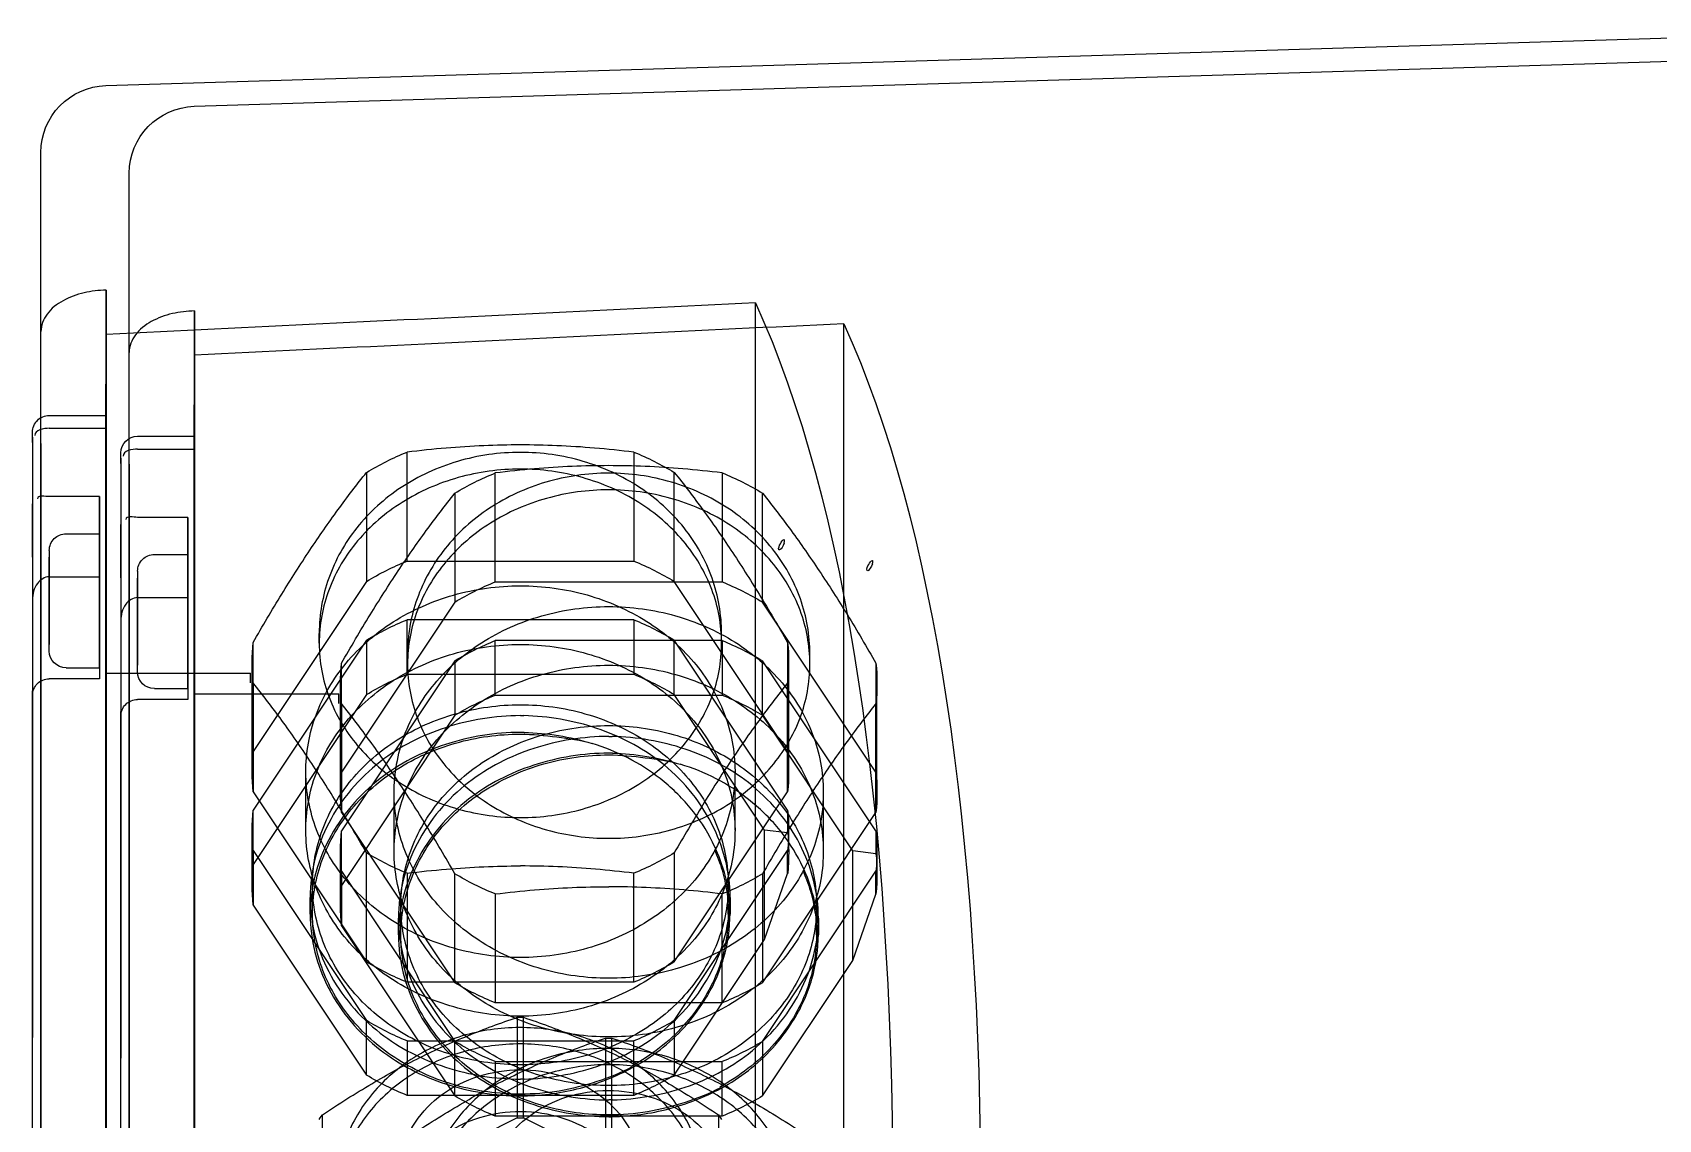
# Model space of a CAD drawing. Header units: millimetres. Extents: x -69706 to 52883, y -6882 to 68885.
# Drawn here: x 7033.7 to 7130.7, y 24094 to 24158.8 of the extents above; entities that cross this region are included whole.
import ezdxf

# ---------------------------------------------------------------- set-up
doc = ezdxf.new("R2010")
doc.units = ezdxf.units.MM
doc.layers.add('ac-SB', color=7, linetype='Continuous', lineweight=13)

# ---------------------------------------------------------------- blocks, each defined once
blk = doc.blocks.new('A$C15852BBE')
at = {"layer": 'ac-SB', "lineweight": -3}
for p, q in [((6135.932, 3068.938), (6135.932, 3317.073)), ((6135.932, 3317.073), (6135.932, 3069.011)), ((6141.199, 3067.699), (6141.199, 3315.834)), ((6141.199, 3315.834), (6141.199, 3067.772)), ((6097.192, 3192.158), (6097.19, 3064.093)), ((6102.459, 3190.919), (6102.457, 3062.854)), ((6139.81, 3072.471), (6139.81, 3169.569)), ((6140.31, 3169.979), (6140.31, 3087.23)), ((6145.077, 3071.232), (6145.077, 3168.33)), ((6145.577, 3168.74), (6145.577, 3085.991)), ((6104.664, 3117.276), (6116.291, 3111.462)), ((6104.664, 3111.276), (6104.664, 3117.276)), ((6116.664, 3111.462), (6128.291, 3117.276)), ((6128.291, 3117.276), (6128.291, 3111.276)), ((6135.91, 3113.862), (6135.91, 3107.032)), ((6135.91, 3108.113), (6135.91, 3113.657)), ((6139.81, 3113.657), (6139.81, 3108.113)), ((6140.31, 3113.362), (6140.31, 3107.898)), ((6111.024, 3112.701), (6111.024, 3106.701)), ((6111.397, 3106.701), (6111.397, 3112.701)), ((6141.177, 3112.623), (6141.177, 3105.793)), ((6141.177, 3106.874), (6141.177, 3112.418)), ((6145.077, 3112.418), (6145.077, 3106.874)), ((6145.577, 3112.123), (6145.577, 3106.659)), ((6104.446, 3111.354), (6117.974, 3111.354)), ((6104.446, 3111.354), (6104.446, 3108.104)), ((6104.539, 3111.462), (6104.478, 3111.555)), ((6104.601, 3111.368), (6104.539, 3111.462)), ((6104.664, 3111.276), (6104.601, 3111.368)), ((6111.212, 3111.391), (6111.01, 3111.388)), ((6116.291, 3111.462), (6116.291, 3105.462)), ((6116.415, 3111.461), (6116.291, 3111.462)), ((6116.54, 3111.461), (6116.415, 3111.461)), ((6116.664, 3111.462), (6116.54, 3111.461)), ((6116.664, 3105.462), (6116.664, 3111.462)), ((6117.974, 3108.104), (6117.974, 3111.354)), ((6128.354, 3111.369), (6128.291, 3111.276)), ((6128.417, 3111.462), (6128.354, 3111.369)), ((6128.478, 3111.556), (6128.417, 3111.462)), ((6102.035, 3110.149), (6096.645, 3102.063)), ((6102.035, 3106.899), (6102.035, 3110.149)), ((6109.713, 3110.116), (6123.241, 3110.116)), ((6109.713, 3110.116), (6109.713, 3106.866)), ((6110.989, 3110.388), (6111.212, 3110.391)), ((6116.479, 3110.152), (6116.277, 3110.15)), ((6127.15, 3100.003), (6120.386, 3110.149)), ((6120.386, 3110.149), (6120.386, 3106.899)), ((6123.241, 3106.866), (6123.241, 3110.116)), ((6116.256, 3109.149), (6116.479, 3109.152)), ((6107.302, 3108.91), (6101.912, 3100.824)), ((6107.302, 3105.66), (6107.302, 3108.91)), ((6132.417, 3098.764), (6125.653, 3108.91)), ((6125.653, 3108.91), (6125.653, 3105.66)), ((6117.974, 3108.104), (6104.446, 3108.104)), ((6135.91, 3106.827), (6135.91, 3108.113)), ((6139.81, 3108.113), (6139.81, 3106.827)), ((6140.31, 3072.421), (6140.31, 3107.898)), ((6102.035, 3106.899), (6095.271, 3096.753)), ((6123.241, 3106.866), (6109.713, 3106.866)), ((6111.149, 3106.7), (6111.024, 3106.701)), ((6111.273, 3106.7), (6111.149, 3106.7)), ((6111.397, 3106.701), (6111.273, 3106.7)), ((6127.15, 3096.753), (6120.386, 3106.899)), ((6135.91, 3107.032), (6135.91, 3071.566)), ((6135.91, 3063.329), (6135.91, 3106.827)), ((6139.81, 3106.827), (6139.81, 3065.797)), ((6141.177, 3105.588), (6141.177, 3106.874)), ((6145.077, 3106.874), (6145.077, 3105.588)), ((6145.577, 3071.182), (6145.577, 3106.659)), ((6107.302, 3105.66), (6100.538, 3095.514)), ((6116.416, 3105.461), (6116.291, 3105.462)), ((6116.54, 3105.461), (6116.416, 3105.461)), ((6116.664, 3105.462), (6116.54, 3105.461)), ((6132.417, 3095.514), (6125.653, 3105.66)), ((6141.177, 3105.793), (6141.177, 3070.327)), ((6141.177, 3062.09), (6141.177, 3105.588)), ((6145.077, 3105.588), (6145.077, 3064.558)), ((6104.446, 3104.604), (6104.446, 3098.104)), ((6104.446, 3104.604), (6117.974, 3104.604)), ((6117.974, 3098.104), (6117.974, 3104.604)), ((6102.035, 3103.399), (6095.271, 3093.253)), ((6102.035, 3096.899), (6102.035, 3103.399)), ((6109.713, 3103.366), (6109.713, 3096.866)), ((6109.713, 3103.366), (6123.241, 3103.366)), ((6127.15, 3093.253), (6120.386, 3103.399)), ((6120.386, 3103.399), (6120.386, 3096.899)), ((6123.241, 3096.866), (6123.241, 3103.366)), ((6096.645, 3102.063), (6095.271, 3098.116)), ((6096.645, 3102.063), (6096.645, 3095.531)), ((6107.302, 3102.16), (6100.538, 3092.014)), ((6107.302, 3095.66), (6107.302, 3102.16)), ((6132.417, 3092.014), (6125.653, 3102.16)), ((6125.653, 3102.16), (6125.653, 3095.66)), ((6098.704, 3099.547), (6098.704, 3100.547)), ((6098.81, 3100.547), (6098.81, 3098.797)), ((6101.912, 3100.824), (6100.538, 3096.877)), ((6101.912, 3100.824), (6101.912, 3094.292)), ((6123.61, 3100.547), (6123.61, 3098.797)), ((6123.755, 3100.547), (6123.755, 3099.547)), ((6127.15, 3096.753), (6127.15, 3100.003)), ((6103.971, 3098.308), (6103.971, 3099.308)), ((6104.077, 3099.308), (6104.077, 3097.558)), ((6127.21, 3098.797), (6127.21, 3095.547)), ((6128.877, 3099.308), (6128.877, 3097.558)), ((6129.022, 3099.308), (6129.022, 3098.308)), ((6132.417, 3095.514), (6132.417, 3098.764)), ((6095.271, 3098.116), (6095.271, 3096.753)), ((6120.386, 3087.445), (6127.15, 3097.591)), ((6127.15, 3097.591), (6127.15, 3094.341)), ((6132.477, 3097.558), (6132.477, 3094.308)), ((6095.21, 3096.827), (6095.21, 3095.547)), ((6099.552, 3096.67), (6099.752, 3096.247)), ((6100.538, 3096.877), (6100.538, 3095.514)), ((6095.271, 3095.704), (6096.645, 3095.531)), ((6095.271, 3094.341), (6095.271, 3095.704)), ((6096.645, 3095.531), (6102.035, 3087.445)), ((6098.41, 3095.547), (6098.41, 3092.047)), ((6100.477, 3095.588), (6100.477, 3094.308)), ((6124.01, 3095.547), (6124.01, 3092.047)), ((6125.653, 3086.207), (6132.417, 3096.352)), ((6132.417, 3096.352), (6132.417, 3093.102)), ((6104.82, 3095.431), (6105.019, 3095.009)), ((6095.271, 3094.341), (6102.035, 3084.195)), ((6100.538, 3094.465), (6101.912, 3094.292)), ((6100.538, 3093.102), (6100.538, 3094.465)), ((6101.912, 3094.292), (6107.302, 3086.207)), ((6103.677, 3094.308), (6103.677, 3090.808)), ((6120.386, 3084.195), (6127.15, 3094.341)), ((6129.277, 3094.308), (6129.277, 3090.808)), ((6095.271, 3093.253), (6095.271, 3086.753)), ((6100.538, 3093.102), (6107.302, 3082.957)), ((6125.653, 3082.957), (6132.417, 3093.102)), ((6127.15, 3086.753), (6127.15, 3093.253)), ((6095.21, 3092.047), (6095.21, 3085.547)), ((6100.538, 3092.014), (6100.538, 3085.514)), ((6127.21, 3092.047), (6127.21, 3085.547)), ((6132.417, 3085.514), (6132.417, 3092.014)), ((6095.271, 3090.841), (6102.035, 3080.695)), ((6095.271, 3084.341), (6095.271, 3090.841)), ((6100.477, 3090.808), (6100.477, 3084.308)), ((6120.386, 3080.695), (6127.15, 3090.841)), ((6127.15, 3090.841), (6127.15, 3084.341)), ((6132.477, 3090.808), (6132.477, 3084.308)), ((6110.989, 3089.706), (6111.212, 3089.703)), ((6100.538, 3089.602), (6107.302, 3079.457)), ((6100.538, 3083.102), (6100.538, 3089.602)), ((6125.653, 3079.457), (6132.417, 3089.602)), ((6132.417, 3089.602), (6132.417, 3083.102)), ((6111.212, 3088.703), (6111.01, 3088.706)), ((6116.256, 3088.467), (6116.479, 3088.464)), ((6102.035, 3087.445), (6102.035, 3084.195)), ((6116.479, 3087.464), (6116.277, 3087.467)), ((6120.386, 3084.195), (6120.386, 3087.445)), ((6140.31, 3079.254), (6140.31, 3087.506)), ((6140.31, 3085.927), (6140.31, 3087.23)), ((6117.974, 3086.24), (6104.446, 3086.24)), ((6104.446, 3082.99), (6104.446, 3086.24)), ((6107.302, 3086.207), (6107.302, 3082.957)), ((6117.974, 3086.24), (6117.974, 3082.99)), ((6125.653, 3082.957), (6125.653, 3086.207)), ((6127.31, 3086.751), (6127.31, 3086.172)), ((6135.91, 3086.172), (6127.31, 3086.172)), ((6135.91, 3085.117), (6135.91, 3086.172)), ((6135.91, 3086.172), (6135.91, 3065.97)), ((6136.31, 3079.714), (6136.31, 3086.506)), ((6136.31, 3086.506), (6139.31, 3086.506)), ((6136.31, 3085.883), (6136.31, 3084.317)), ((6136.31, 3085.856), (6136.31, 3078.392)), ((6138.31, 3085.856), (6136.31, 3085.856)), ((6140.31, 3081.804), (6140.31, 3085.927)), ((6145.577, 3078.015), (6145.577, 3086.267)), ((6145.577, 3084.688), (6145.577, 3085.991)), ((6123.241, 3085.001), (6109.713, 3085.001)), ((6109.713, 3081.751), (6109.713, 3085.001)), ((6123.241, 3085.001), (6123.241, 3081.751)), ((6132.577, 3085.512), (6132.577, 3084.933)), ((6141.177, 3084.933), (6132.577, 3084.933)), ((6135.91, 3071.177), (6135.91, 3085.117)), ((6136.31, 3077.856), (6136.31, 3085.32)), ((6139.31, 3084.856), (6139.31, 3079.258)), ((6141.177, 3083.878), (6141.177, 3084.933)), ((6141.177, 3084.933), (6141.177, 3064.731)), ((6141.577, 3078.475), (6141.577, 3085.267)), ((6141.577, 3085.267), (6144.577, 3085.267)), ((6099.21, 3084.392), (6099.21, 3083.797)), ((6123.21, 3084.392), (6123.21, 3083.797)), ((6136.31, 3084.317), (6136.31, 3080.423)), ((6139.31, 3078.856), (6139.31, 3084.454)), ((6140.31, 3081.804), (6140.31, 3084.846)), ((6141.577, 3084.644), (6141.577, 3083.078)), ((6141.577, 3084.617), (6141.577, 3077.153)), ((6143.577, 3084.617), (6141.577, 3084.617)), ((6141.577, 3076.617), (6141.577, 3084.081)), ((6145.577, 3080.565), (6145.577, 3084.688)), ((6104.446, 3082.99), (6117.974, 3082.99)), ((6104.477, 3083.153), (6104.477, 3082.558)), ((6128.477, 3083.153), (6128.477, 3082.558)), ((6141.177, 3069.938), (6141.177, 3083.878)), ((6141.577, 3083.078), (6141.577, 3079.184)), ((6144.577, 3083.617), (6144.577, 3078.019)), ((6144.577, 3077.617), (6144.577, 3083.215)), ((6145.577, 3080.565), (6145.577, 3083.607)), ((6109.713, 3081.751), (6123.241, 3081.751)), ((6102.035, 3080.695), (6102.035, 3074.195)), ((6120.386, 3074.195), (6120.386, 3080.695)), ((6139.31, 3080.423), (6136.31, 3080.423)), ((6136.31, 3080.423), (6136.31, 3075.641)), ((6117.974, 3079.49), (6104.446, 3079.49)), ((6104.446, 3072.99), (6104.446, 3079.49)), ((6107.302, 3079.457), (6107.302, 3072.957)), ((6117.974, 3079.49), (6117.974, 3072.99)), ((6125.653, 3072.957), (6125.653, 3079.457)), ((6136.31, 3075.641), (6136.31, 3079.714)), ((6140.31, 3079.254), (6140.31, 3076.072)), ((6144.577, 3079.184), (6141.577, 3079.184)), ((6141.577, 3079.184), (6141.577, 3074.402)), ((6095.479, 3078.416), (6095.453, 3078.316)), ((6095.453, 3078.316), (6095.454, 3078.233)), ((6095.454, 3078.233), (6095.479, 3078.209)), ((6095.479, 3078.416), (6095.541, 3078.557)), ((6095.534, 3078.229), (6095.479, 3078.209)), ((6095.596, 3078.287), (6095.534, 3078.229)), ((6095.541, 3078.557), (6095.608, 3078.671)), ((6095.654, 3078.365), (6095.596, 3078.287)), ((6095.608, 3078.671), (6095.668, 3078.75)), ((6095.706, 3078.45), (6095.654, 3078.365)), ((6095.668, 3078.75), (6095.72, 3078.801)), ((6095.749, 3078.535), (6095.706, 3078.45)), ((6095.72, 3078.801), (6095.765, 3078.826)), ((6095.787, 3078.631), (6095.749, 3078.535)), ((6095.765, 3078.826), (6095.801, 3078.817)), ((6095.812, 3078.738), (6095.787, 3078.631)), ((6095.801, 3078.817), (6095.812, 3078.738)), ((6123.241, 3078.251), (6109.713, 3078.251)), ((6109.713, 3071.751), (6109.713, 3078.251)), ((6123.241, 3078.251), (6123.241, 3071.751)), ((6141.577, 3074.402), (6141.577, 3078.475)), ((6100.746, 3077.177), (6100.72, 3077.078)), ((6100.746, 3077.177), (6100.808, 3077.319)), ((6100.808, 3077.319), (6100.875, 3077.432)), ((6100.921, 3077.126), (6100.863, 3077.048)), ((6100.875, 3077.432), (6100.935, 3077.511)), ((6100.973, 3077.211), (6100.921, 3077.126)), ((6100.935, 3077.511), (6100.987, 3077.562)), ((6101.016, 3077.296), (6100.973, 3077.211)), ((6100.987, 3077.562), (6101.032, 3077.587)), ((6101.054, 3077.392), (6101.016, 3077.296)), ((6101.032, 3077.587), (6101.068, 3077.579)), ((6101.079, 3077.5), (6101.054, 3077.392)), ((6101.068, 3077.579), (6101.079, 3077.5)), ((6138.31, 3077.856), (6136.31, 3077.856)), ((6145.577, 3078.015), (6145.577, 3074.833)), ((6100.72, 3077.078), (6100.721, 3076.995)), ((6100.721, 3076.995), (6100.746, 3076.97)), ((6100.801, 3076.99), (6100.746, 3076.97)), ((6100.863, 3077.048), (6100.801, 3076.99)), ((6143.577, 3076.617), (6141.577, 3076.617)), ((6136.31, 3075.641), (6139.31, 3075.641)), ((6140.31, 3072.101), (6140.31, 3076.072)), ((6141.577, 3074.402), (6144.577, 3074.402)), ((6145.577, 3070.862), (6145.577, 3074.833)), ((6139.81, 3072.471), (6139.81, 3055.12)), ((6140.31, 3072.421), (6140.31, 3071.801)), ((6135.91, 3071.566), (6135.91, 3071.465)), ((6139.31, 3071.566), (6135.91, 3071.566)), ((6135.91, 3071.465), (6135.91, 3070.801)), ((6139.31, 3070.801), (6135.91, 3070.801)), ((6141.177, 3070.327), (6141.177, 3070.226)), ((6144.577, 3070.327), (6141.177, 3070.327)), ((6145.077, 3071.232), (6145.077, 3053.882)), ((6145.577, 3071.182), (6145.577, 3070.562)), ((6141.177, 3070.226), (6141.177, 3069.562)), ((6144.577, 3069.562), (6141.177, 3069.562)), ((6135.932, 3069.011), (6135.932, 3068.938)), ((6141.199, 3067.772), (6141.199, 3067.699)), ((6135.91, 3065.97), (6135.91, 3063.329)), ((6141.177, 3064.731), (6141.177, 3062.09)), ((6135.932, 3051.122), (6032.31, 3047.959)), ((6141.199, 3049.883), (6037.577, 3046.72))]:
    blk.add_line(p, q, dxfattribs=at)
at = {"layer": 'ac-SB', "lineweight": -3, "extrusion": (0, 0, -1)}
for centre, major_axis, ratio, start_param, end_param in [((6137.398, 3183.359), (26.709, 132.676), 0.304067, 3.537759, 4.717496), ((6142.665, 3182.12), (26.709, 132.676), 0.304067, 3.537759, 4.717496), ((6110.688, 3095.855), (-11.815, 11.815), 1, 0.241017, 0.402555), ((6111.682, 3095.755), (11.894, 11.894), 1, -0.402017, -0.241556), ((6115.955, 3094.616), (-11.815, 11.815), 1, 0.241017, 0.402555), ((6116.949, 3094.516), (11.894, 11.894), 1, -0.402017, -0.241556), ((6110.688, 3092.605), (11.815, 11.815), 1, -1.329779, -1.168241), ((6111.682, 3092.505), (11.894, 11.894), 1, -0.402017, -0.241556), ((6115.955, 3091.366), (11.815, 11.815), 1, -1.329779, -1.168241), ((6116.949, 3091.266), (11.894, 11.894), 1, -0.402017, -0.241556), ((6110.688, 3089.105), (-11.815, 11.815), 1, 0.241017, 0.402555), ((6111.682, 3089.005), (-11.894, 11.894), 1, 1.16878, 1.32924), ((6115.955, 3087.866), (-11.815, 11.815), 1, 0.241017, 0.402555), ((6116.949, 3087.766), (-11.894, 11.894), 1, 1.16878, 1.32924), ((6115.202, 3098.797), (8.491, 8.491), 1, 0.684818, 0.885978), ((6120.469, 3097.558), (8.491, 8.491), 1, 0.684818, 0.885978), ((6111.21, 3118.807), (14.613, 25.718), 0.253389, 3.47394, 3.6482), ((6110.738, 3082.505), (11.894, 11.894), 1, -1.32924, -1.168779), ((6111.732, 3082.605), (11.815, 11.815), 1, -0.402555, -0.241017), ((6107.219, 3095.547), (-8.491, 8.491), 1, 5.397207, 5.598367), ((6116.477, 3117.568), (14.613, 25.718), 0.253389, 3.47394, 3.6482), ((6116.005, 3081.266), (-11.894, 11.894), 1, 0.241556, 0.402017), ((6116.999, 3081.366), (11.815, 11.815), 1, -0.402555, -0.241017), ((6115.202, 3095.547), (8.491, 8.491), 1, 0.684818, 0.885978), ((6112.486, 3094.308), (-8.491, 8.491), 1, 5.397207, 5.598367), ((6120.469, 3094.308), (8.491, 8.491), 1, 0.684818, 0.885978), ((6107.219, 3092.047), (-8.491, 8.491), 1, 5.397207, 5.598367), ((6115.202, 3092.047), (8.491, 8.491), 1, 0.684818, 0.885978), ((6112.486, 3090.808), (-8.491, 8.491), 1, 5.397207, 5.598367), ((6120.469, 3090.808), (-8.491, 8.491), 1, 2.255614, 2.456775), ((6111.3, 3104.249), (-10.286, 10.286), 1, 3.948344, 4.231363), ((6116.567, 3103.01), (10.286, 10.286), 1, 2.377548, 2.660567), ((6110.738, 3101.84), (-11.894, 11.894), 1, 4.310372, 4.470833), ((6111.732, 3101.739), (11.815, 11.815), 1, 1.811814, 1.973352), ((6139.31, 3087.506), (-0.707, 0.707), 1, 2.356194, 3.926991), ((6107.219, 3085.547), (-8.491, 8.491), 1, 5.397207, 5.598368), ((6116.006, 3100.601), (-11.894, 11.894), 1, 4.310372, 4.470833), ((6116.999, 3100.5), (-11.815, 11.815), 1, 3.38261, 3.544148), ((6115.202, 3085.547), (8.491, 8.491), 1, 0.684818, 0.885979), ((6138.31, 3084.856), (0.707, 0.707), 1, -0.785398, 0.785398), ((6144.577, 3086.267), (-0.707, 0.707), 1, 2.356194, 3.926991), ((6112.486, 3084.308), (-8.491, 8.491), 1, 5.397207, 5.598368), ((6120.469, 3084.308), (8.491, 8.491), 1, 0.684818, 0.885979), ((6110.738, 3098.59), (11.894, 11.894), 1, 2.739576, 2.900036), ((6111.732, 3098.489), (11.815, 11.815), 1, 1.811814, 1.973352), ((6143.577, 3083.617), (0.707, 0.707), 1, -0.785398, 0.785398), ((6116.006, 3097.351), (-11.894, 11.894), 1, 4.310372, 4.470833), ((6116.999, 3097.25), (11.815, 11.815), 1, 1.811814, 1.973352), ((6110.738, 3095.09), (11.894, 11.894), 1, 2.739576, 2.900036), ((6111.732, 3094.989), (11.815, 11.815), 1, 1.811814, 1.973352), ((6116.006, 3093.851), (11.894, 11.894), 1, 2.739576, 2.900036), ((6116.999, 3093.75), (-11.815, 11.815), 1, 3.38261, 3.544148), ((6138.31, 3078.856), (-0.707, 0.707), 1, 2.356194, 3.926991), ((6143.577, 3077.617), (-0.707, 0.707), 1, 2.356194, 3.926991), ((6110.688, 3088.489), (11.815, 11.815), 1, 2.739037, 2.900575), ((6111.682, 3088.59), (-11.894, 11.894), 1, 3.383149, 3.54361), ((6115.955, 3087.25), (11.815, 11.815), 1, 2.739037, 2.900575), ((6116.949, 3087.351), (-11.894, 11.894), 1, 3.383149, 3.54361), ((6139.31, 3071.801), (0.707, 0.707), 1, 0.785398, 2.356194), ((6144.577, 3070.562), (-0.707, 0.707), 1, 2.356194, 3.926991), ((6135.81, 3055.12), (-2.828, 2.828), 1, 2.356194, 3.896474), ((6141.077, 3053.882), (-2.828, 2.828), 1, 2.356194, 3.896474)]:
    blk.add_ellipse(centre, major_axis=major_axis, ratio=ratio, start_param=start_param, end_param=end_param, dxfattribs=at)
at = {"layer": 'ac-SB', "lineweight": -3}
for points, knots in [([(6100.211, 3117.814), (6100.211, 3116.816), (6100.589, 3114.774), (6102.21, 3112.067), (6104.697, 3109.944), (6107.795, 3108.595), (6111.211, 3108.132), (6114.626, 3108.595), (6117.724, 3109.944), (6120.211, 3112.067), (6121.832, 3114.774), (6122.211, 3116.817), (6122.211, 3117.814)], [0, 0, 0, 0, 0.093078, 0.18891, 0.289038, 0.393285, 0.499999, 0.606712, 0.71096, 0.811089, 0.906922, 1, 1, 1, 1]), ([(6100.211, 3117.107), (6100.211, 3116.092), (6100.58, 3114.01), (6102.183, 3111.223), (6104.679, 3109.019), (6107.811, 3107.62), (6111.265, 3107.151), (6114.705, 3107.649), (6117.802, 3109.061), (6120.263, 3111.258), (6121.845, 3114.027), (6122.211, 3116.096), (6122.211, 3117.108)], [0, 0, 0, 0, 0.093577, 0.190234, 0.290886, 0.395294, 0.501715, 0.607819, 0.711361, 0.810944, 0.906738, 1, 1, 1, 1]), ([(6109.228, 3117.369), (6109.228, 3116.633), (6109.542, 3115.127), (6110.856, 3113.207), (6112.815, 3111.806), (6115.187, 3111.063), (6117.712, 3111.055), (6120.096, 3111.783), (6122.077, 3113.181), (6123.409, 3115.112), (6123.728, 3116.63), (6123.728, 3117.369)], [0, 0, 0, 0, 0.104215, 0.211282, 0.322445, 0.439293, 0.55804, 0.674971, 0.787083, 0.895284, 1, 1, 1, 1]), ([(6118.461, 3116.108), (6118.461, 3115.373), (6118.146, 3113.866), (6116.833, 3111.946), (6114.874, 3110.545), (6112.502, 3109.802), (6109.977, 3109.793), (6107.593, 3110.522), (6105.612, 3111.92), (6104.279, 3113.85), (6103.961, 3115.369), (6103.961, 3116.108)], [0, 0, 0, 0, 0.104216, 0.211283, 0.322447, 0.439295, 0.558042, 0.674973, 0.787084, 0.895285, 1, 1, 1, 1]), ([(6105.478, 3116.575), (6105.478, 3115.577), (6105.856, 3113.535), (6107.477, 3110.828), (6109.964, 3108.705), (6113.062, 3107.356), (6116.478, 3106.893), (6119.893, 3107.356), (6122.991, 3108.705), (6125.478, 3110.828), (6127.099, 3113.535), (6127.478, 3115.578), (6127.478, 3116.575)], [0, 0, 0, 0, 0.093078, 0.18891, 0.289038, 0.393285, 0.499999, 0.606712, 0.71096, 0.811089, 0.906922, 1, 1, 1, 1]), ([(6105.478, 3115.869), (6105.478, 3114.853), (6105.847, 3112.771), (6107.45, 3109.984), (6109.946, 3107.78), (6113.078, 3106.381), (6116.532, 3105.913), (6119.972, 3106.41), (6123.069, 3107.823), (6125.53, 3110.019), (6127.112, 3112.788), (6127.478, 3114.857), (6127.478, 3115.869)], [0, 0, 0, 0, 0.093577, 0.190234, 0.290886, 0.395294, 0.501715, 0.607819, 0.711361, 0.810944, 0.906738, 1, 1, 1, 1]), ([(6123.728, 3114.869), (6123.728, 3114.134), (6123.413, 3112.627), (6122.1, 3110.707), (6120.141, 3109.306), (6117.769, 3108.563), (6115.244, 3108.554), (6112.86, 3109.283), (6110.879, 3110.681), (6109.546, 3112.611), (6109.228, 3114.13), (6109.228, 3114.869)], [0, 0, 0, 0, 0.104216, 0.211283, 0.322447, 0.439295, 0.558042, 0.674973, 0.787084, 0.895285, 1, 1, 1, 1]), ([(6111.024, 3106.701), (6110.029, 3107.037), (6108.059, 3107.765), (6105.158, 3109.084), (6102.267, 3110.67), (6100.366, 3111.873), (6099.397, 3112.515)], [0, 0, 0, 0, 0.241725, 0.482741, 0.732587, 1, 1, 1, 1]), ([(6123.024, 3112.515), (6122.055, 3111.873), (6120.155, 3110.67), (6117.263, 3109.084), (6114.362, 3107.765), (6112.393, 3107.037), (6111.397, 3106.701)], [0, 0, 0, 0, 0.267411, 0.517257, 0.758273, 1, 1, 1, 1]), ([(6111.01, 3111.388), (6109.85, 3111.364), (6107.619, 3111.055), (6105.523, 3110.233), (6104.518, 3109.699)], [0, 0, 0, 0, 0.50486, 1, 1, 1, 1]), ([(6104.545, 3109.662), (6105.212, 3110.027), (6106.651, 3110.576), (6108.884, 3111.166), (6110.435, 3111.286), (6111.21, 3111.286)], [0, 0, 0, 0, 0.32983, 0.663477, 1, 1, 1, 1]), ([(6116.291, 3105.462), (6115.296, 3105.798), (6113.326, 3106.526), (6110.425, 3107.845), (6107.534, 3109.431), (6105.633, 3110.634), (6104.664, 3111.276)], [0, 0, 0, 0, 0.241725, 0.482741, 0.732587, 1, 1, 1, 1]), ([(6111.21, 3111.286), (6112.507, 3111.286), (6115.075, 3110.937), (6118.556, 3109.414), (6121.343, 3107.037), (6123.169, 3104.005), (6123.82, 3100.593), (6123.201, 3097.173), (6121.396, 3094.116), (6118.603, 3091.705), (6115.099, 3090.161), (6112.512, 3089.808), (6111.21, 3089.808)], [0, 0, 0, 0, 0.107291, 0.211417, 0.310448, 0.405814, 0.498822, 0.591715, 0.687214, 0.787068, 0.892241, 1, 1, 1, 1]), ([(6111.212, 3089.703), (6112.713, 3089.716), (6115.713, 3090.184), (6119.856, 3092.289), (6122.92, 3095.883), (6124.162, 3100.547), (6122.92, 3105.212), (6119.856, 3108.805), (6115.713, 3110.91), (6112.713, 3111.378), (6111.212, 3111.391)], [0, 0, 0, 0, 0.124006, 0.244015, 0.375007, 0.500001, 0.624995, 0.755986, 0.875995, 1, 1, 1, 1]), ([(6128.291, 3111.276), (6127.323, 3110.634), (6125.422, 3109.431), (6122.53, 3107.845), (6119.629, 3106.526), (6117.66, 3105.798), (6116.664, 3105.462)], [0, 0, 0, 0, 0.267411, 0.517257, 0.758273, 1, 1, 1, 1]), ([(6110.989, 3110.388), (6109.529, 3110.349), (6106.619, 3109.856), (6102.566, 3107.766), (6099.535, 3104.204), (6098.298, 3099.547), (6099.535, 3094.89), (6102.568, 3091.325), (6106.628, 3089.234), (6109.546, 3088.742), (6111.01, 3088.706)], [0, 0, 0, 0, 0.122329, 0.240706, 0.373238, 0.499716, 0.626194, 0.758725, 0.877381, 1, 1, 1, 1]), ([(6116.277, 3110.15), (6115.117, 3110.125), (6112.886, 3109.817), (6110.79, 3108.994), (6109.785, 3108.46)], [0, 0, 0, 0, 0.50486, 1, 1, 1, 1]), ([(6111.212, 3088.703), (6112.713, 3088.716), (6115.713, 3089.184), (6119.856, 3091.289), (6122.92, 3094.883), (6124.162, 3099.547), (6122.92, 3104.212), (6119.856, 3107.805), (6115.713, 3109.91), (6112.713, 3110.378), (6111.212, 3110.391)], [0, 0, 0, 0, 0.124006, 0.244015, 0.375007, 0.500001, 0.624995, 0.755986, 0.875995, 1, 1, 1, 1]), ([(6116.479, 3088.464), (6117.98, 3088.477), (6120.98, 3088.945), (6125.123, 3091.05), (6128.187, 3094.644), (6129.429, 3099.308), (6128.187, 3103.973), (6125.123, 3107.566), (6120.98, 3109.671), (6117.98, 3110.139), (6116.479, 3110.152)], [0, 0, 0, 0, 0.124006, 0.244015, 0.375007, 0.500001, 0.624995, 0.755986, 0.875995, 1, 1, 1, 1]), ([(6111.21, 3088.058), (6109.914, 3088.058), (6107.346, 3088.407), (6103.865, 3089.93), (6101.077, 3092.308), (6099.252, 3095.339), (6098.601, 3098.751), (6099.22, 3102.171), (6101.025, 3105.228), (6103.817, 3107.639), (6107.322, 3109.183), (6109.908, 3109.536), (6111.21, 3109.536)], [0, 0, 0, 0, 0.107291, 0.211417, 0.310449, 0.405815, 0.498824, 0.591716, 0.687215, 0.787069, 0.892241, 1, 1, 1, 1]), ([(6104.518, 3109.699), (6103.935, 3109.385), (6102.292, 3108.315), (6100.975, 3106.861), (6100.242, 3105.72)], [0, 0, 0, 0, 0.332696, 1, 1, 1, 1]), ([(6100.32, 3105.683), (6100.658, 3106.22), (6101.444, 3107.247), (6102.885, 3108.575), (6103.992, 3109.299), (6104.576, 3109.619)], [0, 0, 0, 0, 0.32537, 0.658705, 1, 1, 1, 1]), ([(6116.256, 3109.149), (6114.796, 3109.11), (6111.886, 3108.617), (6107.833, 3106.527), (6104.802, 3102.965), (6103.565, 3098.308), (6104.802, 3093.651), (6107.836, 3090.086), (6111.895, 3087.995), (6114.813, 3087.503), (6116.277, 3087.467)], [0, 0, 0, 0, 0.122329, 0.240706, 0.373238, 0.499716, 0.626194, 0.758725, 0.877381, 1, 1, 1, 1]), ([(6109.813, 3108.423), (6110.479, 3108.788), (6111.918, 3109.337), (6114.151, 3109.927), (6115.702, 3110.047), (6116.477, 3110.047)], [0, 0, 0, 0, 0.32983, 0.663477, 1, 1, 1, 1]), ([(6111.21, 3109.536), (6112.507, 3109.536), (6115.075, 3109.187), (6118.556, 3107.664), (6121.343, 3105.287), (6123.169, 3102.255), (6123.82, 3098.843), (6123.201, 3095.423), (6121.396, 3092.366), (6118.603, 3089.955), (6115.099, 3088.411), (6112.512, 3088.058), (6111.21, 3088.058)], [0, 0, 0, 0, 0.107291, 0.211417, 0.310449, 0.405815, 0.498824, 0.591716, 0.687215, 0.787069, 0.892241, 1, 1, 1, 1]), ([(6116.477, 3110.047), (6117.774, 3110.047), (6120.342, 3109.698), (6123.823, 3108.175), (6126.61, 3105.798), (6128.436, 3102.766), (6129.087, 3099.354), (6128.468, 3095.934), (6126.663, 3092.877), (6123.87, 3090.466), (6120.366, 3088.922), (6117.779, 3088.569), (6116.477, 3088.569)], [0, 0, 0, 0, 0.107291, 0.211417, 0.310448, 0.405814, 0.498822, 0.591715, 0.687214, 0.787068, 0.892241, 1, 1, 1, 1]), ([(6116.479, 3087.464), (6117.98, 3087.477), (6120.98, 3087.945), (6125.123, 3090.05), (6128.187, 3093.644), (6129.429, 3098.308), (6128.187, 3102.973), (6125.123, 3106.566), (6120.98, 3108.671), (6117.98, 3109.139), (6116.479, 3109.152)], [0, 0, 0, 0, 0.124006, 0.244015, 0.375007, 0.500001, 0.624995, 0.755986, 0.875995, 1, 1, 1, 1]), ([(6116.477, 3086.819), (6115.181, 3086.819), (6112.613, 3087.168), (6109.132, 3088.691), (6106.344, 3091.069), (6104.519, 3094.101), (6103.868, 3097.513), (6104.487, 3100.932), (6106.292, 3103.989), (6109.084, 3106.4), (6112.589, 3107.944), (6115.175, 3108.297), (6116.477, 3108.297)], [0, 0, 0, 0, 0.107291, 0.211417, 0.310449, 0.405815, 0.498824, 0.591716, 0.687215, 0.787069, 0.892241, 1, 1, 1, 1]), ([(6109.785, 3108.46), (6109.202, 3108.146), (6107.559, 3107.076), (6106.242, 3105.622), (6105.509, 3104.481)], [0, 0, 0, 0, 0.332696, 1, 1, 1, 1]), ([(6105.587, 3104.444), (6105.925, 3104.981), (6106.711, 3106.008), (6108.152, 3107.336), (6109.259, 3108.06), (6109.843, 3108.381)], [0, 0, 0, 0, 0.32537, 0.658705, 1, 1, 1, 1]), ([(6116.477, 3108.297), (6117.774, 3108.297), (6120.342, 3107.948), (6123.823, 3106.425), (6126.61, 3104.048), (6128.436, 3101.016), (6129.087, 3097.604), (6128.468, 3094.184), (6126.663, 3091.127), (6123.87, 3088.716), (6120.366, 3087.172), (6117.779, 3086.819), (6116.477, 3086.819)], [0, 0, 0, 0, 0.107291, 0.211417, 0.310449, 0.405815, 0.498824, 0.591716, 0.687215, 0.787069, 0.892241, 1, 1, 1, 1]), ([(6111.21, 3084.462), (6109.872, 3084.462), (6107.221, 3084.822), (6103.628, 3086.394), (6100.751, 3088.848), (6098.866, 3091.978), (6098.194, 3095.5), (6098.833, 3099.03), (6100.696, 3102.186), (6103.579, 3104.674), (6107.196, 3106.268), (6109.866, 3106.632), (6111.21, 3106.632)], [0, 0, 0, 0, 0.107291, 0.211417, 0.310449, 0.405815, 0.498824, 0.591716, 0.687215, 0.787069, 0.892241, 1, 1, 1, 1]), ([(6111.21, 3106.632), (6112.548, 3106.632), (6115.2, 3106.272), (6118.793, 3104.7), (6121.67, 3102.246), (6123.555, 3099.116), (6124.226, 3095.594), (6123.588, 3092.064), (6121.725, 3088.909), (6118.842, 3086.42), (6115.225, 3084.826), (6112.554, 3084.462), (6111.21, 3084.462)], [0, 0, 0, 0, 0.107291, 0.211417, 0.310449, 0.405815, 0.498824, 0.591716, 0.687215, 0.787069, 0.892241, 1, 1, 1, 1]), ([(6100.242, 3105.72), (6099.733, 3104.91), (6098.975, 3103.237), (6098.713, 3101.418), (6098.705, 3100.484)], [0, 0, 0, 0, 0.505543, 1, 1, 1, 1]), ([(6098.811, 3100.485), (6098.806, 3101.086), (6098.917, 3102.299), (6099.431, 3104.062), (6099.992, 3105.16), (6100.32, 3105.683)], [0, 0, 0, 0, 0.329545, 0.662003, 1, 1, 1, 1]), ([(6116.477, 3083.223), (6115.139, 3083.223), (6112.488, 3083.583), (6108.895, 3085.155), (6106.018, 3087.609), (6104.133, 3090.739), (6103.461, 3094.261), (6104.1, 3097.791), (6105.963, 3100.947), (6108.846, 3103.435), (6112.463, 3105.029), (6115.133, 3105.393), (6116.477, 3105.393)], [0, 0, 0, 0, 0.107291, 0.211417, 0.310449, 0.405815, 0.498824, 0.591716, 0.687215, 0.787069, 0.892241, 1, 1, 1, 1]), ([(6116.477, 3105.393), (6117.815, 3105.393), (6120.467, 3105.033), (6124.06, 3103.461), (6126.937, 3101.007), (6128.822, 3097.877), (6129.493, 3094.355), (6128.855, 3090.825), (6126.992, 3087.67), (6124.109, 3085.181), (6120.492, 3083.587), (6117.821, 3083.223), (6116.477, 3083.223)], [0, 0, 0, 0, 0.107291, 0.211417, 0.310449, 0.405815, 0.498824, 0.591716, 0.687215, 0.787069, 0.892241, 1, 1, 1, 1]), ([(6105.509, 3104.481), (6105, 3103.672), (6104.242, 3101.998), (6103.98, 3100.179), (6103.972, 3099.245)], [0, 0, 0, 0, 0.505543, 1, 1, 1, 1]), ([(6104.078, 3099.246), (6104.074, 3099.847), (6104.184, 3101.061), (6104.698, 3102.823), (6105.259, 3103.921), (6105.587, 3104.444)], [0, 0, 0, 0, 0.329545, 0.662003, 1, 1, 1, 1]), ([(6111.21, 3080.962), (6109.872, 3080.962), (6107.221, 3081.322), (6103.628, 3082.894), (6100.751, 3085.348), (6098.866, 3088.478), (6098.194, 3092), (6098.833, 3095.53), (6100.696, 3098.686), (6103.579, 3101.174), (6107.196, 3102.768), (6109.866, 3103.132), (6111.21, 3103.132)], [0, 0, 0, 0, 0.107291, 0.211417, 0.310449, 0.405815, 0.498824, 0.591716, 0.687215, 0.787069, 0.892241, 1, 1, 1, 1]), ([(6111.21, 3103.132), (6112.548, 3103.132), (6115.2, 3102.772), (6118.793, 3101.2), (6121.67, 3098.746), (6123.555, 3095.616), (6124.226, 3092.094), (6123.588, 3088.564), (6121.725, 3085.409), (6118.842, 3082.92), (6115.225, 3081.326), (6112.554, 3080.962), (6111.21, 3080.962)], [0, 0, 0, 0, 0.107291, 0.211417, 0.310449, 0.405815, 0.498824, 0.591716, 0.687215, 0.787069, 0.892241, 1, 1, 1, 1]), ([(6116.477, 3079.723), (6115.139, 3079.723), (6112.488, 3080.083), (6108.895, 3081.655), (6106.018, 3084.109), (6104.133, 3087.239), (6103.461, 3090.761), (6104.1, 3094.291), (6105.963, 3097.447), (6108.846, 3099.935), (6112.463, 3101.529), (6115.133, 3101.893), (6116.477, 3101.893)], [0, 0, 0, 0, 0.107291, 0.211417, 0.310449, 0.405815, 0.498824, 0.591716, 0.687215, 0.787069, 0.892241, 1, 1, 1, 1]), ([(6116.477, 3101.893), (6117.815, 3101.893), (6120.467, 3101.533), (6124.06, 3099.961), (6126.937, 3097.507), (6128.822, 3094.377), (6129.493, 3090.855), (6128.855, 3087.325), (6126.992, 3084.17), (6124.109, 3081.681), (6120.492, 3080.087), (6117.821, 3079.723), (6116.477, 3079.723)], [0, 0, 0, 0, 0.107291, 0.211417, 0.310449, 0.405815, 0.498824, 0.591716, 0.687215, 0.787069, 0.892241, 1, 1, 1, 1]), ([(6098.705, 3100.484), (6098.714, 3099.824), (6098.865, 3098.523), (6099.278, 3097.281), (6099.552, 3096.67)], [0, 0, 0, 0, 0.496623, 1, 1, 1, 1]), ([(6099.634, 3096.697), (6099.457, 3097.097), (6099.157, 3097.916), (6098.879, 3099.19), (6098.813, 3100.054), (6098.811, 3100.485)], [0, 0, 0, 0, 0.335945, 0.668795, 1, 1, 1, 1]), ([(6103.972, 3099.245), (6103.981, 3098.585), (6104.132, 3097.284), (6104.545, 3096.042), (6104.82, 3095.431)], [0, 0, 0, 0, 0.496623, 1, 1, 1, 1]), ([(6104.901, 3095.459), (6104.724, 3095.858), (6104.424, 3096.677), (6104.146, 3097.951), (6104.08, 3098.815), (6104.078, 3099.246)], [0, 0, 0, 0, 0.335945, 0.668795, 1, 1, 1, 1]), ([(6104.446, 3098.104), (6105.207, 3098.012), (6106.716, 3097.853), (6108.972, 3097.705), (6110.466, 3097.671), (6111.21, 3097.671)], [0, 0, 0, 0, 0.339154, 0.670732, 1, 1, 1, 1]), ([(6117.974, 3098.104), (6117.194, 3098.009), (6115.666, 3097.849), (6113.409, 3097.704), (6111.935, 3097.671), (6111.21, 3097.671)], [0, 0, 0, 0, 0.347793, 0.679518, 1, 1, 1, 1]), ([(6095.271, 3086.753), (6095.855, 3087.486), (6097.017, 3089.008), (6098.704, 3091.432), (6100.386, 3094.075), (6101.48, 3095.931), (6102.035, 3096.899)], [0, 0, 0, 0, 0.230279, 0.470522, 0.725833, 1, 1, 1, 1]), ([(6109.713, 3096.866), (6110.474, 3096.773), (6111.983, 3096.614), (6114.239, 3096.466), (6115.733, 3096.433), (6116.477, 3096.433)], [0, 0, 0, 0, 0.339154, 0.670732, 1, 1, 1, 1]), ([(6123.241, 3096.866), (6122.461, 3096.77), (6120.933, 3096.61), (6118.676, 3096.465), (6117.202, 3096.433), (6116.477, 3096.433)], [0, 0, 0, 0, 0.347793, 0.679518, 1, 1, 1, 1]), ([(6120.386, 3096.899), (6120.941, 3095.931), (6122.035, 3094.075), (6123.716, 3091.432), (6125.404, 3089.008), (6126.566, 3087.486), (6127.15, 3086.753)], [0, 0, 0, 0, 0.274167, 0.529478, 0.769721, 1, 1, 1, 1]), ([(6099.752, 3096.247), (6100.116, 3095.516), (6101.025, 3094.131), (6103.321, 3091.913), (6105.472, 3090.807), (6106.94, 3090.371)], [0, 0, 0, 0, 0.256184, 0.51941, 1, 1, 1, 1]), ([(6100.538, 3085.514), (6101.122, 3086.247), (6102.284, 3087.769), (6103.971, 3090.193), (6105.653, 3092.836), (6106.747, 3094.692), (6107.302, 3095.66)], [0, 0, 0, 0, 0.230279, 0.470522, 0.725833, 1, 1, 1, 1]), ([(6125.653, 3095.66), (6126.208, 3094.692), (6127.302, 3092.836), (6128.983, 3090.193), (6130.671, 3087.769), (6131.833, 3086.247), (6132.417, 3085.514)], [0, 0, 0, 0, 0.274167, 0.529478, 0.769721, 1, 1, 1, 1]), ([(6111.21, 3094.785), (6109.963, 3094.785), (6107.483, 3094.45), (6104.105, 3092.978), (6101.391, 3090.663), (6099.623, 3087.706), (6099.007, 3084.392), (6099.623, 3081.079), (6101.391, 3078.122), (6104.105, 3075.807), (6107.483, 3074.335), (6109.963, 3074), (6111.21, 3074)], [0, 0, 0, 0, 0.106714, 0.210961, 0.31109, 0.406922, 0.5, 0.593078, 0.68891, 0.789039, 0.893286, 1, 1, 1, 1]), ([(6105.019, 3095.009), (6105.383, 3094.277), (6106.292, 3092.892), (6108.588, 3090.674), (6110.739, 3089.568), (6112.207, 3089.132)], [0, 0, 0, 0, 0.256184, 0.51941, 1, 1, 1, 1]), ([(6111.21, 3074), (6112.458, 3074), (6114.938, 3074.335), (6118.316, 3075.807), (6121.029, 3078.122), (6122.797, 3081.079), (6123.414, 3084.392), (6122.797, 3087.706), (6121.029, 3090.663), (6118.316, 3092.978), (6114.938, 3094.45), (6112.458, 3094.785), (6111.21, 3094.785)], [0, 0, 0, 0, 0.106714, 0.210961, 0.31109, 0.406922, 0.5, 0.593078, 0.68891, 0.789039, 0.893286, 1, 1, 1, 1]), ([(6116.477, 3093.546), (6115.23, 3093.546), (6112.75, 3093.211), (6109.372, 3091.739), (6106.659, 3089.424), (6104.89, 3086.467), (6104.274, 3083.153), (6104.89, 3079.84), (6106.659, 3076.883), (6109.372, 3074.568), (6112.75, 3073.096), (6115.23, 3072.761), (6116.477, 3072.761)], [0, 0, 0, 0, 0.106714, 0.210961, 0.31109, 0.406922, 0.5, 0.593078, 0.68891, 0.789039, 0.893286, 1, 1, 1, 1]), ([(6116.477, 3072.761), (6117.725, 3072.761), (6120.205, 3073.096), (6123.583, 3074.568), (6126.296, 3076.883), (6128.064, 3079.84), (6128.681, 3083.153), (6128.064, 3086.467), (6126.296, 3089.424), (6123.583, 3091.739), (6120.205, 3093.211), (6117.725, 3093.546), (6116.477, 3093.546)], [0, 0, 0, 0, 0.106714, 0.210961, 0.31109, 0.406922, 0.5, 0.593078, 0.68891, 0.789039, 0.893286, 1, 1, 1, 1]), ([(6111.21, 3089.808), (6110.483, 3089.808), (6109.052, 3089.963), (6107.618, 3090.158), (6106.94, 3090.371)], [0, 0, 0, 0, 0.506155, 1, 1, 1, 1]), ([(6116.477, 3088.569), (6115.75, 3088.569), (6114.319, 3088.724), (6112.885, 3088.919), (6112.207, 3089.132)], [0, 0, 0, 0, 0.506155, 1, 1, 1, 1]), ([(6102.035, 3074.195), (6101.451, 3074.928), (6100.289, 3076.451), (6098.602, 3078.875), (6096.92, 3081.518), (6095.826, 3083.374), (6095.271, 3084.341)], [0, 0, 0, 0, 0.230279, 0.470522, 0.725833, 1, 1, 1, 1]), ([(6127.15, 3084.341), (6126.595, 3083.374), (6125.501, 3081.518), (6123.819, 3078.875), (6122.131, 3076.451), (6120.969, 3074.928), (6120.386, 3074.195)], [0, 0, 0, 0, 0.274167, 0.529478, 0.769721, 1, 1, 1, 1]), ([(6099.21, 3083.797), (6099.21, 3082.685), (6099.606, 3080.41), (6101.332, 3077.349), (6104.035, 3074.914), (6107.439, 3073.358), (6109.951, 3073.003), (6111.21, 3073.003)], [0, 0, 0, 0, 0.18695, 0.379464, 0.580334, 0.78828, 1, 1, 1, 1]), ([(6107.302, 3072.957), (6106.718, 3073.69), (6105.556, 3075.212), (6103.869, 3077.636), (6102.187, 3080.279), (6101.093, 3082.135), (6100.538, 3083.102)], [0, 0, 0, 0, 0.230279, 0.470522, 0.725833, 1, 1, 1, 1]), ([(6111.21, 3073.003), (6112.474, 3073.003), (6114.988, 3073.359), (6118.391, 3074.919), (6121.088, 3077.349), (6122.813, 3080.406), (6123.21, 3082.682), (6123.21, 3083.797)], [0, 0, 0, 0, 0.212392, 0.420186, 0.620473, 0.81261, 1, 1, 1, 1]), ([(6132.417, 3083.102), (6131.862, 3082.135), (6130.768, 3080.279), (6129.086, 3077.636), (6127.398, 3075.212), (6126.236, 3073.69), (6125.653, 3072.957)], [0, 0, 0, 0, 0.274167, 0.529478, 0.769721, 1, 1, 1, 1]), ([(6104.477, 3082.558), (6104.477, 3081.446), (6104.873, 3079.171), (6106.599, 3076.11), (6109.302, 3073.675), (6112.707, 3072.119), (6115.218, 3071.764), (6116.477, 3071.764)], [0, 0, 0, 0, 0.18695, 0.379464, 0.580334, 0.78828, 1, 1, 1, 1]), ([(6116.477, 3071.764), (6117.741, 3071.764), (6120.255, 3072.121), (6123.658, 3073.68), (6126.355, 3076.111), (6128.08, 3079.168), (6128.477, 3081.443), (6128.477, 3082.558)], [0, 0, 0, 0, 0.212392, 0.420186, 0.620473, 0.81261, 1, 1, 1, 1]), ([(6139.31, 3080.423), (6139.58, 3080.423), (6140.172, 3080.823), (6140.31, 3081.463), (6140.31, 3081.804)], [0, 0, 0, 0, 0.4412, 1, 1, 1, 1]), ([(6144.577, 3079.184), (6144.847, 3079.184), (6145.439, 3079.584), (6145.577, 3080.224), (6145.577, 3080.565)], [0, 0, 0, 0, 0.4412, 1, 1, 1, 1]), ([(6104.446, 3072.99), (6105.227, 3072.894), (6106.755, 3072.734), (6109.011, 3072.589), (6110.486, 3072.557), (6111.21, 3072.557)], [0, 0, 0, 0, 0.347793, 0.679518, 1, 1, 1, 1]), ([(6111.21, 3072.557), (6111.938, 3072.557), (6113.415, 3072.589), (6115.672, 3072.735), (6117.197, 3072.895), (6117.974, 3072.99)], [0, 0, 0, 0, 0.321836, 0.653535, 1, 1, 1, 1]), ([(6109.713, 3071.751), (6110.494, 3071.656), (6112.022, 3071.496), (6114.278, 3071.35), (6115.753, 3071.318), (6116.477, 3071.318)], [0, 0, 0, 0, 0.347793, 0.679518, 1, 1, 1, 1]), ([(6116.477, 3071.318), (6117.205, 3071.318), (6118.682, 3071.35), (6120.939, 3071.496), (6122.464, 3071.656), (6123.241, 3071.751)], [0, 0, 0, 0, 0.321836, 0.653535, 1, 1, 1, 1]), ([(6097.191, 3064.093), (6101.49, 3064.299), (6110.091, 3064.716), (6122.997, 3065.342), (6131.605, 3065.759), (6135.91, 3065.97)], [0, 0, 0, 0, 0.333075, 0.66642, 1, 1, 1, 1]), ([(6135.914, 3063.329), (6136.357, 3063.337), (6137.25, 3063.44), (6138.489, 3063.885), (6139.495, 3064.645), (6139.81, 3065.43), (6139.81, 3065.797)], [0, 0, 0, 0, 0.265052, 0.532775, 0.780105, 1, 1, 1, 1]), ([(6102.458, 3062.854), (6106.757, 3063.06), (6115.358, 3063.477), (6128.264, 3064.103), (6136.872, 3064.52), (6141.177, 3064.731)], [0, 0, 0, 0, 0.333075, 0.66642, 1, 1, 1, 1]), ([(6141.181, 3062.09), (6141.624, 3062.098), (6142.517, 3062.201), (6143.756, 3062.646), (6144.763, 3063.406), (6145.077, 3064.191), (6145.077, 3064.558)], [0, 0, 0, 0, 0.265052, 0.532775, 0.780105, 1, 1, 1, 1])]:
    blk.add_open_spline(points, degree=3, knots=knots, dxfattribs=at)
for points in [[(6139.31, 3075.641), (6139.549, 3075.641), (6140.014, 3075.527), (6140.014, 3075.765)], [(6144.577, 3074.402), (6144.816, 3074.402), (6145.281, 3074.288), (6145.281, 3074.526)], [(6139.31, 3071.566), (6139.632, 3071.566), (6140.176, 3071.672), (6140.176, 3071.994)], [(6144.577, 3070.327), (6144.899, 3070.327), (6145.443, 3070.433), (6145.443, 3070.755)]]:
    blk.add_open_spline(points, degree=3, dxfattribs=at)

msp = doc.modelspace()

# ---------------------------------------------------------------- block references
at = {"layer": 'ac-SB', "rotation": 180}
msp.add_blockref('A$C15852BBE', (13179.315, 27205.514), dxfattribs=at)

doc.saveas('drawing.dxf')
